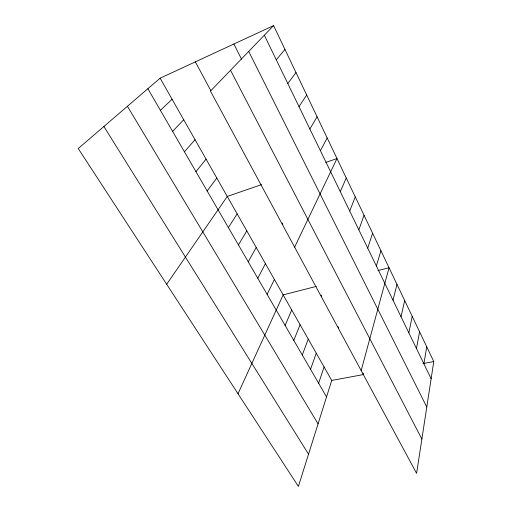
<?xml version="1.0" encoding="UTF-8"?>
<svg xmlns="http://www.w3.org/2000/svg" width="512" height="512" viewBox="0 0 512 512"><rect width="100%" height="100%" fill="white"/><g stroke="black" fill="none" stroke-linecap="round" stroke-linejoin="round"><path stroke-width="0.77" d="M433.773 361.562L416.602 473.363L210.464 91.091L273.606 25.6L433.773 361.562L422.893 363.578M423.885 363.808L426.758 346.854M416.461 348.512L419.578 331.795M408.845 332.832L412.224 316.365M401.037 316.755L404.691 300.557M393.03 300.262L396.966 284.352M361.171 370.573L389.043 267.744L377.869 270.605M376.384 265.978L380.922 250.707M160.128 78.189L331.725 380.435L298.4 486.4L78.227 148.538L160.128 78.189L273.606 25.6M367.725 248.147L372.589 233.229M318.637 383.238L324.077 366.963M310.547 369.28L316.262 353.19M358.835 229.837L364.038 215.29M302.266 354.995L308.269 339.11M349.696 211.021L355.264 196.877M293.786 340.378L300.09 324.704M285.107 325.408L291.725 309.971M340.307 191.686L346.246 177.971M238.01 393.734L283.162 294.893L316.32 286.387M294.618 247.149L336.986 158.547L325.798 162.413M267.117 294.381L274.394 279.456M257.792 278.298L265.421 263.648M320.41 150.714L327.181 137.971M248.23 261.805L256.23 247.456M309.869 128.998L317.082 116.794M238.432 244.902L246.816 230.874M228.378 227.565L237.165 213.875M299.002 106.624L306.694 95.002M166.669 284.256L227.27 196.448L261.491 184.627M207.162 190.97L216.813 178.029M287.802 83.558L295.994 72.557M195.955 171.642L206.08 159.123M276.25 59.77L284.973 49.434M184.435 151.77L195.053 139.706M172.589 131.347L183.731 119.763M160.41 110.336L172.096 99.264M331.725 380.435L363.802 374.502L363.053 373.12M103.885 126.496L308.531 454.182M127.418 106.285L318.067 423.866M147.872 88.717L326.554 396.89M195.341 61.869L210.854 90.656M282.163 222.995L282.906 224.371M321.062 295.181L321.792 296.531M337.978 326.579L338.707 327.923M230.541 70.272L421.869 439.072M233.856 44.019L241.594 59.258M248.71 51.424L426.79 407.04M264.333 35.226L431.136 378.733"/></g></svg>
